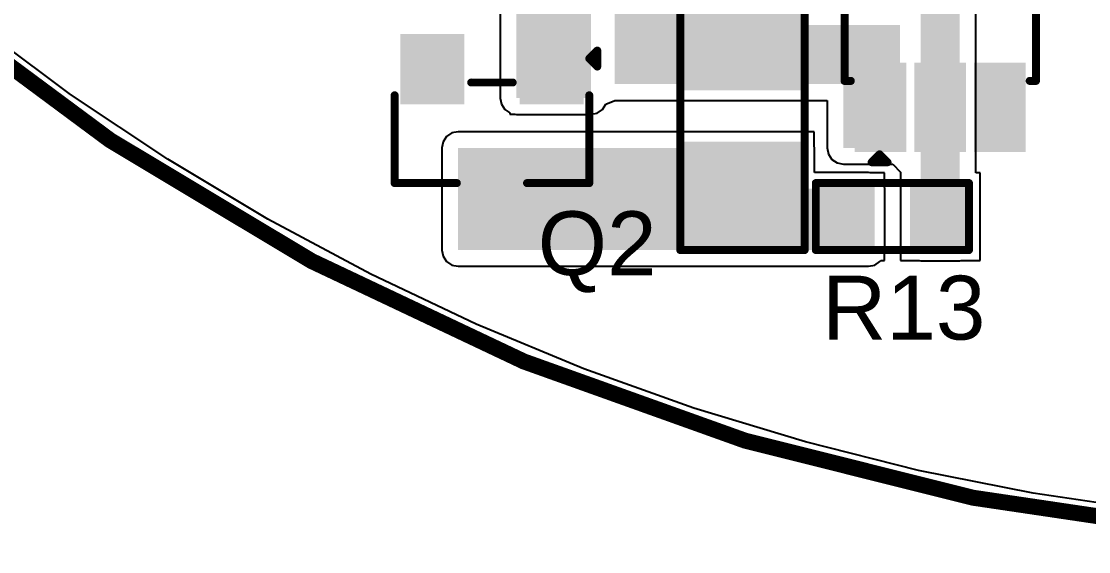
# Model space of a CAD drawing. Header units: inches. Extents: x -38 to 391, y -38 to 85.
# Drawn here: x -22.58 to -5.59, y -38.23 to -29.79 of the extents above; entities that cross this region are included whole.
import ezdxf

# ---------------------------------------------------------------- set-up
doc = ezdxf.new("R2010")
doc.units = ezdxf.units.IN
for name, color, linetype in [('Board Outline', 216, 'Continuous'), ('Bottom Layer', 5, 'Continuous'), ('Top Layer', 1, 'Continuous'), ('Top Overlay', 2, 'Continuous'), ('Top Paste', 8, 'Continuous'), ('Top Solder', 216, 'Continuous')]:
    doc.layers.add(name, color=color, linetype=linetype)
doc.styles.add('Arial', font='', dxfattribs={"height": 0.2})
doc.styles.get('Arial').set_extended_font_data('Arial')

msp = doc.modelspace()

# ---------------------------------------------------------------- hatches: boundary and pattern name
at = {"layer": 'Top Layer'}
for points in [[(-14.698, -31.007), (-13.513, -31.007), (-13.513, -27.337), (-14.698, -27.337)], [(-8.26, -33.337), (-7.64, -33.337), (-7.64, -27.925), (-8.26, -27.925)], [(-13.132, -30.785), (-10.211, -30.785), (-10.211, -28.257), (-13.132, -28.257)], [(-11.989, -30.785), (-11.989, -29.261), (-10.211, -29.261), (-10.211, -30.785)], [(-10.814, -30.785), (-8.59, -30.785), (-8.59, -29.845), (-10.814, -29.845)], [(-9.491, -31.801), (-8.59, -31.801), (-8.59, -30.023), (-9.491, -30.023)], [(-15.628, -31.007), (-16.448, -31.007), (-16.448, -30.087), (-15.628, -30.087)], [(-13.728, -31.007), (-14.548, -31.007), (-14.548, -30.087), (-13.728, -30.087)], [(-9.21, -31.765), (-9.21, -30.545), (-8.59, -30.545), (-8.59, -31.765)], [(-8.26, -31.765), (-8.26, -30.545), (-7.64, -30.545), (-7.64, -31.765)], [(-7.31, -31.765), (-7.31, -30.545), (-6.69, -30.545), (-6.69, -31.765)], [(-15.628, -33.426), (-10.211, -33.426), (-10.211, -31.801), (-15.628, -31.801)], [(-11.989, -33.325), (-11.989, -31.801), (-10.211, -31.801), (-10.211, -33.325)], [(-14.678, -33.007), (-15.498, -33.007), (-15.498, -32.087), (-14.678, -32.087)], [(-12.09, -33.426), (-9.093, -33.426), (-9.093, -32.449), (-12.09, -32.449)], [(-9.855, -33.337), (-9.855, -32.449), (-9.093, -32.449), (-9.093, -33.337)], [(-8.331, -33.337), (-8.331, -32.449), (-7.569, -32.449), (-7.569, -33.337)]]:
    msp.add_hatch(color=1, dxfattribs=at).paths.add_polyline_path(points)
at = {"layer": 'Top Paste'}
for points in [[(-11.989, -30.785), (-11.989, -29.261), (-10.211, -29.261), (-10.211, -30.785)], [(-15.628, -31.007), (-16.448, -31.007), (-16.448, -30.087), (-15.628, -30.087)], [(-13.728, -31.007), (-14.548, -31.007), (-14.548, -30.087), (-13.728, -30.087)], [(-9.21, -31.765), (-9.21, -30.545), (-8.59, -30.545), (-8.59, -31.765)], [(-8.26, -31.765), (-8.26, -30.545), (-7.64, -30.545), (-7.64, -31.765)], [(-7.31, -31.765), (-7.31, -30.545), (-6.69, -30.545), (-6.69, -31.765)], [(-11.989, -33.325), (-11.989, -31.801), (-10.211, -31.801), (-10.211, -33.325)], [(-14.678, -33.007), (-15.498, -33.007), (-15.498, -32.087), (-14.678, -32.087)], [(-9.855, -33.337), (-9.855, -32.449), (-9.093, -32.449), (-9.093, -33.337)], [(-8.331, -33.337), (-8.331, -32.449), (-7.569, -32.449), (-7.569, -33.337)]]:
    msp.add_hatch(color=8, dxfattribs=at).paths.add_polyline_path(points)
at = {"layer": 'Top Solder'}
for points in [[(-12.09, -30.886), (-12.09, -29.159), (-10.109, -29.159), (-10.109, -30.886)], [(-15.526, -31.108), (-16.549, -31.108), (-16.549, -29.985), (-15.526, -29.985)], [(-13.626, -31.108), (-14.649, -31.108), (-14.649, -29.985), (-13.626, -29.985)], [(-9.312, -31.867), (-9.312, -30.443), (-8.489, -30.443), (-8.489, -31.867)], [(-8.362, -31.867), (-8.362, -30.443), (-7.539, -30.443), (-7.539, -31.867)], [(-7.412, -31.867), (-7.412, -30.443), (-6.589, -30.443), (-6.589, -31.867)], [(-12.09, -33.426), (-12.09, -31.699), (-10.109, -31.699), (-10.109, -33.426)], [(-14.576, -33.108), (-15.599, -33.108), (-15.599, -31.985), (-14.576, -31.985)], [(-9.957, -33.439), (-9.957, -32.347), (-8.992, -32.347), (-8.992, -33.439)], [(-8.433, -33.439), (-8.433, -32.347), (-7.468, -32.347), (-7.468, -33.439)]]:
    msp.add_hatch(color=216, dxfattribs=at).paths.add_polyline_path(points)

# ---------------------------------------------------------------- linework, layer by layer
at = {"layer": 'Board Outline'}
msp.add_lwpolyline([(38.101, 0, 0.254, 0.254, 1), (-38.099, 0, 0.254, 0.254, 1)], format="xyseb", close=True, dxfattribs=at)
at = {"layer": 'Bottom Layer'}
for p, q in [((-21.796, -30.948), (-23.288, -29.841)), ((-20.251, -31.98), (-21.796, -30.948)), ((-18.657, -32.935), (-20.251, -31.98)), ((-17.019, -33.811), (-18.657, -32.935)), ((-15.339, -34.605), (-17.019, -33.811)), ((-13.623, -35.316), (-15.339, -34.605)), ((-11.874, -35.942), (-13.623, -35.316)), ((-10.096, -36.481), (-11.874, -35.942)), ((-8.294, -36.933), (-10.096, -36.481)), ((-6.471, -37.295), (-8.294, -36.933)), ((-4.634, -37.568), (-6.471, -37.295))]:
    msp.add_line(p, q, dxfattribs=at)
at = {"layer": 'Top Layer'}
for p, q in [((-14.957, -27.337), (-14.957, -31.007)), ((-7.381, -32.195), (-7.381, -29.509)), ((-21.796, -30.948), (-23.288, -29.841)), ((-20.251, -31.98), (-21.796, -30.948)), ((-14.957, -31.007), (-14.937, -31.106)), ((-13.274, -31.106), (-13.132, -31.044)), ((-13.132, -31.044), (-9.75, -31.044)), ((-9.75, -31.044), (-9.75, -31.801)), ((-14.937, -31.106), (-14.881, -31.19)), ((-14.881, -31.19), (-14.802, -31.243)), ((-14.802, -31.243), (-14.802, -31.261)), ((-14.802, -31.261), (-14.723, -31.261)), ((-14.723, -31.261), (-14.698, -31.266)), ((-14.698, -31.266), (-13.513, -31.266)), ((-13.513, -31.266), (-13.488, -31.261)), ((-13.488, -31.261), (-13.474, -31.261)), ((-13.474, -31.258), (-13.414, -31.246)), ((-13.474, -31.261), (-13.474, -31.258)), ((-13.414, -31.246), (-13.33, -31.19)), ((-13.33, -31.19), (-13.274, -31.106)), ((-15.727, -31.562), (-15.811, -31.618)), ((-15.628, -31.542), (-15.727, -31.562)), ((-10.211, -31.542), (-15.628, -31.542)), ((-10.186, -31.547), (-10.211, -31.542)), ((-9.957, -31.547), (-10.186, -31.547)), ((-9.957, -31.776), (-9.957, -31.547)), ((-15.867, -31.702), (-15.887, -31.801)), ((-15.811, -31.618), (-15.867, -31.702)), ((-9.952, -31.801), (-9.957, -31.776)), ((-15.887, -31.801), (-15.887, -33.426)), ((-9.952, -32.19), (-9.952, -31.801)), ((-9.75, -31.801), (-9.731, -31.9)), ((-9.731, -31.9), (-9.675, -31.984)), ((-18.657, -32.935), (-20.251, -31.98)), ((-9.675, -31.984), (-9.591, -32.04)), ((-9.591, -32.04), (-9.491, -32.06)), ((-9.491, -32.06), (-8.706, -32.06)), ((-8.706, -32.06), (-8.585, -32.185)), ((-9.093, -32.19), (-9.952, -32.19)), ((-9.068, -32.195), (-9.093, -32.19)), ((-8.839, -32.195), (-9.068, -32.195)), ((-8.839, -32.423), (-8.839, -32.195)), ((-8.585, -32.185), (-8.585, -32.195)), ((-8.585, -32.195), (-8.585, -32.195)), ((-8.585, -32.195), (-8.585, -33.592)), ((-7.315, -32.195), (-7.381, -32.195)), ((-7.315, -33.592), (-7.315, -32.195)), ((-8.834, -32.449), (-8.839, -32.423)), ((-8.834, -33.426), (-8.834, -32.449)), ((-17.019, -33.811), (-18.657, -32.935)), ((-15.887, -33.426), (-15.867, -33.526)), ((-8.839, -33.451), (-8.834, -33.426)), ((-8.839, -33.592), (-8.839, -33.451)), ((-15.867, -33.526), (-15.811, -33.61)), ((-15.811, -33.61), (-15.727, -33.666)), ((-8.994, -33.666), (-8.91, -33.61)), ((-8.91, -33.61), (-8.898, -33.592)), ((-8.898, -33.592), (-8.839, -33.592)), ((-8.585, -33.592), (-8.285, -33.592)), ((-8.285, -33.592), (-8.26, -33.596)), ((-8.26, -33.596), (-7.64, -33.596)), ((-7.64, -33.596), (-7.615, -33.592)), ((-7.615, -33.592), (-7.315, -33.592)), ((-15.339, -34.605), (-17.019, -33.811)), ((-15.727, -33.666), (-15.628, -33.685)), ((-15.628, -33.685), (-9.093, -33.685)), ((-9.093, -33.685), (-8.994, -33.666)), ((-13.623, -35.316), (-15.339, -34.605)), ((-11.874, -35.942), (-13.623, -35.316)), ((-10.096, -36.481), (-11.874, -35.942)), ((-8.294, -36.933), (-10.096, -36.481)), ((-6.471, -37.295), (-8.294, -36.933)), ((-4.634, -37.568), (-6.471, -37.295))]:
    msp.add_line(p, q, dxfattribs=at)
at = {"layer": 'Top Overlay'}
for points in [[(-9.474, -30.734, 0.127, 0.127, 0), (-9.474, -28.981, 0.127, 0.127, 0)], [(-6.426, -30.734, 0.127, 0.127, 0), (-6.426, -28.981, 0.127, 0.127, 0)], [(-12.09, -33.426, 0.127, 0.127, 0), (-12.09, -29.159, 0.127, 0.127, 0)], [(-10.109, -33.426, 0.127, 0.127, 0), (-10.109, -29.159, 0.127, 0.127, 0)], [(-13.538, -30.378, 0.127, 0.127, 0), (-13.411, -30.251, 0.127, 0.127, 0)], [(-13.411, -30.505, 0.127, 0.127, 0), (-13.411, -30.251, 0.127, 0.127, 0)], [(-13.538, -30.378, 0.127, 0.127, 0), (-13.411, -30.505, 0.127, 0.127, 0)], [(-15.418, -30.759, 0.127, 0.127, 0), (-14.757, -30.759, 0.127, 0.127, 0)], [(-9.474, -30.734, 0.127, 0.127, 0), (-9.374, -30.734, 0.127, 0.127, 0)], [(-6.526, -30.734, 0.127, 0.127, 0), (-6.426, -30.734, 0.127, 0.127, 0)], [(-16.637, -32.36, 0.127, 0.127, 0), (-16.637, -30.963, 0.127, 0.127, 0)], [(-13.538, -30.963, 0.127, 0.127, 0), (-13.538, -32.36, 0.127, 0.127, 0)], [(-9.042, -32.029, 0.127, 0.127, 0), (-8.915, -31.902, 0.127, 0.127, 0)], [(-8.915, -31.902, 0.127, 0.127, 0), (-8.788, -32.029, 0.127, 0.127, 0)], [(-9.042, -32.029, 0.127, 0.127, 0), (-8.788, -32.029, 0.127, 0.127, 0)], [(-16.637, -32.36, 0.127, 0.127, 0), (-15.646, -32.36, 0.127, 0.127, 0)], [(-14.529, -32.36, 0.127, 0.127, 0), (-13.538, -32.36, 0.127, 0.127, 0)], [(-9.931, -32.36, 0.127, 0.127, 0), (-7.493, -32.36, 0.127, 0.127, 0)], [(-9.931, -33.426, 0.127, 0.127, 0), (-9.931, -32.36, 0.127, 0.127, 0)], [(-7.493, -33.426, 0.127, 0.127, 0), (-7.493, -32.36, 0.127, 0.127, 0)], [(-12.09, -33.426, 0.127, 0.127, 0), (-10.109, -33.426, 0.127, 0.127, 0)], [(-9.931, -33.426, 0.127, 0.127, 0), (-7.493, -33.426, 0.127, 0.127, 0)]]:
    msp.add_lwpolyline(points, format="xyseb", dxfattribs=at)
for points in [[(-13.443, -30.251, 0.0635, 0.0635, 1), (-13.379, -30.251, 0.0635, 0.0635, 1)], [(-13.443, -30.251, 0.0635, 0.0635, 1), (-13.379, -30.251, 0.0635, 0.0635, 1)], [(-13.57, -30.378, 0.0635, 0.0635, 1), (-13.506, -30.378, 0.0635, 0.0635, 1)], [(-13.57, -30.378, 0.0635, 0.0635, 1), (-13.506, -30.378, 0.0635, 0.0635, 1)], [(-13.443, -30.505, 0.0635, 0.0635, 1), (-13.379, -30.505, 0.0635, 0.0635, 1)], [(-13.443, -30.505, 0.0635, 0.0635, 1), (-13.379, -30.505, 0.0635, 0.0635, 1)], [(-15.45, -30.759, 0.0635, 0.0635, 1), (-15.386, -30.759, 0.0635, 0.0635, 1)], [(-14.789, -30.759, 0.0635, 0.0635, 1), (-14.726, -30.759, 0.0635, 0.0635, 1)], [(-9.506, -30.734, 0.0635, 0.0635, 1), (-9.442, -30.734, 0.0635, 0.0635, 1)], [(-9.506, -30.734, 0.0635, 0.0635, 1), (-9.442, -30.734, 0.0635, 0.0635, 1)], [(-9.406, -30.734, 0.0635, 0.0635, 1), (-9.342, -30.734, 0.0635, 0.0635, 1)], [(-6.558, -30.734, 0.0635, 0.0635, 1), (-6.494, -30.734, 0.0635, 0.0635, 1)], [(-6.458, -30.734, 0.0635, 0.0635, 1), (-6.394, -30.734, 0.0635, 0.0635, 1)], [(-6.458, -30.734, 0.0635, 0.0635, 1), (-6.394, -30.734, 0.0635, 0.0635, 1)], [(-16.669, -30.963, 0.0635, 0.0635, 1), (-16.605, -30.963, 0.0635, 0.0635, 1)], [(-13.57, -30.963, 0.0635, 0.0635, 1), (-13.506, -30.963, 0.0635, 0.0635, 1)], [(-8.947, -31.902, 0.0635, 0.0635, 1), (-8.884, -31.902, 0.0635, 0.0635, 1)], [(-8.947, -31.902, 0.0635, 0.0635, 1), (-8.884, -31.902, 0.0635, 0.0635, 1)], [(-9.074, -32.029, 0.0635, 0.0635, 1), (-9.011, -32.029, 0.0635, 0.0635, 1)], [(-9.074, -32.029, 0.0635, 0.0635, 1), (-9.011, -32.029, 0.0635, 0.0635, 1)], [(-8.82, -32.029, 0.0635, 0.0635, 1), (-8.757, -32.029, 0.0635, 0.0635, 1)], [(-8.82, -32.029, 0.0635, 0.0635, 1), (-8.757, -32.029, 0.0635, 0.0635, 1)], [(-16.669, -32.36, 0.0635, 0.0635, 1), (-16.605, -32.36, 0.0635, 0.0635, 1)], [(-16.669, -32.36, 0.0635, 0.0635, 1), (-16.605, -32.36, 0.0635, 0.0635, 1)], [(-15.678, -32.36, 0.0635, 0.0635, 1), (-15.615, -32.36, 0.0635, 0.0635, 1)], [(-14.561, -32.36, 0.0635, 0.0635, 1), (-14.497, -32.36, 0.0635, 0.0635, 1)], [(-13.57, -32.36, 0.0635, 0.0635, 1), (-13.506, -32.36, 0.0635, 0.0635, 1)], [(-13.57, -32.36, 0.0635, 0.0635, 1), (-13.506, -32.36, 0.0635, 0.0635, 1)], [(-9.963, -32.36, 0.0635, 0.0635, 1), (-9.9, -32.36, 0.0635, 0.0635, 1)], [(-9.963, -32.36, 0.0635, 0.0635, 1), (-9.9, -32.36, 0.0635, 0.0635, 1)], [(-7.525, -32.36, 0.0635, 0.0635, 1), (-7.461, -32.36, 0.0635, 0.0635, 1)], [(-7.525, -32.36, 0.0635, 0.0635, 1), (-7.461, -32.36, 0.0635, 0.0635, 1)], [(-12.122, -33.426, 0.0635, 0.0635, 1), (-12.059, -33.426, 0.0635, 0.0635, 1)], [(-12.122, -33.426, 0.0635, 0.0635, 1), (-12.059, -33.426, 0.0635, 0.0635, 1)], [(-10.141, -33.426, 0.0635, 0.0635, 1), (-10.077, -33.426, 0.0635, 0.0635, 1)], [(-10.141, -33.426, 0.0635, 0.0635, 1), (-10.077, -33.426, 0.0635, 0.0635, 1)], [(-9.963, -33.426, 0.0635, 0.0635, 1), (-9.9, -33.426, 0.0635, 0.0635, 1)], [(-9.963, -33.426, 0.0635, 0.0635, 1), (-9.9, -33.426, 0.0635, 0.0635, 1)], [(-7.525, -33.426, 0.0635, 0.0635, 1), (-7.461, -33.426, 0.0635, 0.0635, 1)], [(-7.525, -33.426, 0.0635, 0.0635, 1), (-7.461, -33.426, 0.0635, 0.0635, 1)]]:
    msp.add_lwpolyline(points, format="xyseb", close=True, dxfattribs=at)

# ---------------------------------------------------------------- texts
at = {"layer": 'Top Overlay', "style": 'Arial'}
for s, p in [('Q2', (-14.359, -33.826)), ('R13', (-9.834, -34.851))]:
    msp.add_text(s, height=1.016, dxfattribs=at).set_placement(p)

doc.saveas('drawing.dxf')
